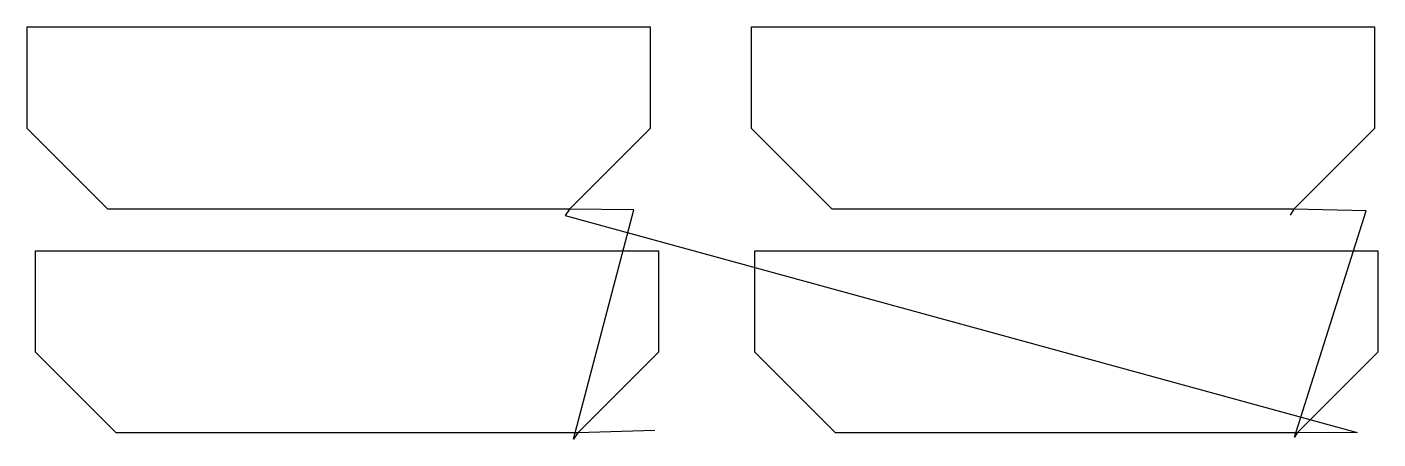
# Model space of a CAD drawing. Header units: metres. Extents: x 39 to 713, y 4 to 210.
import ezdxf

# ---------------------------------------------------------------- set-up
doc = ezdxf.new("R2010")
doc.units = ezdxf.units.M

msp = doc.modelspace()

# ---------------------------------------------------------------- linework, layer by layer
at = {"layer": 'TOOL_0'}
for p, q in [((38.888, 158.927), (38.888, 209.634)), ((38.888, 209.634), (349.888, 209.634)), ((349.888, 209.634), (349.888, 158.927)), ((400.38, 158.927), (400.38, 209.634)), ((400.38, 209.634), (711.38, 209.634)), ((711.38, 209.634), (711.38, 158.927)), ((79.181, 118.634), (38.888, 158.927)), ((349.888, 158.927), (309.595, 118.634)), ((440.673, 118.634), (400.38, 158.927)), ((711.38, 158.927), (671.087, 118.634)), ((309.595, 118.634), (79.181, 118.634)), ((309.595, 118.634), (307.505, 115.493)), ((307.505, 115.493), (702.689, 7.16)), ((341.676, 118.35), (309.595, 118.634)), ((311.601, 3.886), (341.676, 118.35)), ((671.087, 118.634), (440.673, 118.634)), ((671.087, 118.634), (669.255, 115.612)), ((707.183, 117.85), (671.087, 118.634)), ((671.408, 4.88), (707.183, 117.85)), ((43.044, 47.219), (43.044, 97.926)), ((43.044, 97.926), (354.044, 97.926)), ((354.044, 97.926), (354.044, 47.219)), ((402.042, 47.219), (402.042, 97.926)), ((402.042, 97.926), (713.042, 97.926)), ((713.042, 97.926), (713.042, 47.219)), ((83.337, 6.926), (43.044, 47.219)), ((354.044, 47.219), (313.751, 6.926)), ((442.335, 6.926), (402.042, 47.219)), ((713.042, 47.219), (672.749, 6.926)), ((313.751, 6.926), (83.337, 6.926)), ((313.751, 6.926), (311.601, 3.886)), ((352.184, 8.114), (313.751, 6.926)), ((672.749, 6.926), (442.335, 6.926)), ((672.749, 6.926), (671.408, 4.88)), ((702.689, 7.16), (672.749, 6.926))]:
    msp.add_line(p, q, dxfattribs=at)

doc.saveas('drawing.dxf')
